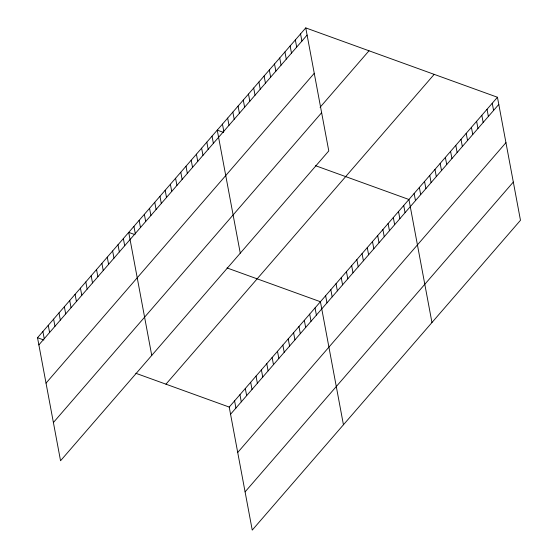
<?xml version="1.0" encoding="UTF-8"?>
<svg xmlns="http://www.w3.org/2000/svg" width="558" height="558" viewBox="0 0 558 558"><rect width="100%" height="100%" fill="white"/><g stroke="black" fill="none" stroke-linecap="round" stroke-linejoin="round"><path stroke-width="0.84" d="M305.756 27.9L328.781 150.932L60.55 460.748L37.526 337.716L305.756 27.9L497.45 97.252L520.475 220.284L252.244 530.1L229.219 407.068L497.45 97.252M38.872 344.893L307.102 35.077M46.028 383.123L314.259 73.307M320.069 107.317L369.012 50.785M53.401 422.518L321.631 112.702M165.956 384.183L434.187 74.367M230.559 414.245L498.789 104.43M237.715 452.475L505.946 142.66M245.088 491.87L513.318 182.054M223.57 132.427L217.243 130.14L240.268 253.172M315.528 165.698L408.93 199.492L431.955 322.524M135.05 234.667L128.724 232.379L151.748 355.411M227.015 267.938L320.418 301.732L343.442 424.764M37.526 337.716L43.852 340.003M135.817 373.274L229.219 407.068M492.24 103.265L493.586 110.442M487.036 109.277L488.376 116.455M481.826 115.297L483.172 122.474M476.623 121.309L477.962 128.486M471.412 127.322L472.759 134.499M466.209 133.334L467.548 140.511M460.999 139.347L462.345 146.524M455.795 145.366L457.135 152.543M450.585 151.378L451.931 158.556M445.382 157.391L446.721 164.568M440.171 163.403L441.517 170.581M434.968 169.423L436.307 176.6M429.758 175.435L431.104 182.612M424.554 181.448L425.894 188.625M419.344 187.46L420.69 194.637M414.141 193.48L415.48 200.657M403.727 205.504L405.066 212.682M398.517 211.517L399.863 218.694M393.313 217.529L394.652 224.707M388.103 223.549L389.449 230.726M382.9 229.561L384.239 236.738M377.689 235.574L379.035 242.751M372.486 241.586L373.825 248.763M367.276 247.606L368.622 254.783M362.072 253.618L363.411 260.795M356.862 259.63L358.208 266.808M351.659 265.643L352.998 272.82M346.448 271.662L347.794 278.84M300.553 33.912L301.892 41.09M341.245 277.675L342.584 284.852M295.342 39.925L296.689 47.102M336.035 283.687L337.381 290.864M290.139 45.944L291.478 53.122M330.831 289.7L332.17 296.877M284.929 51.957L286.275 59.134M325.621 295.719L326.967 302.896M279.725 57.969L281.065 65.147M274.515 63.982L275.861 71.159M315.054 307.925L316.393 315.103M269.312 70.001L270.651 77.178M309.683 314.119L311.029 321.296M264.101 76.014L265.448 83.191M304.319 320.32L305.665 327.497M258.898 82.026L260.237 89.203M298.955 326.514L300.302 333.691M253.688 88.038L255.034 95.216M293.592 332.714L294.938 339.892M248.484 94.058L249.824 101.235M288.228 338.908L289.567 346.086M243.274 100.07L244.62 107.248M282.864 345.102L284.203 352.279M238.071 106.083L239.41 113.26M232.86 112.095L234.207 119.273M277.5 351.303L278.84 358.48M227.657 118.108L228.996 125.285M272.137 357.497L273.476 364.674M222.447 124.127L223.793 131.304M266.766 363.69L268.112 370.868M261.402 369.891L262.748 377.069M212.033 136.152L213.379 143.329M256.038 376.085L257.384 383.262M206.83 142.164L208.169 149.342M250.675 382.279L252.021 389.456M201.619 148.184L202.966 155.361M245.311 388.48L246.657 395.657M196.416 154.196L197.755 161.374M239.947 394.673L241.286 401.851M191.206 160.209L192.552 167.386M234.583 400.867L235.922 408.044M186.002 166.221L187.342 173.398M180.792 172.241L182.138 179.418M175.589 178.253L176.928 185.43M170.378 184.266L171.725 191.443M165.175 190.278L166.514 197.455M159.965 196.29L161.311 203.468M154.761 202.31L156.101 209.487M149.551 208.322L150.897 215.5M144.348 214.335L145.687 221.512M139.137 220.347L140.483 227.524M133.934 226.367L135.273 233.544M123.36 238.573L124.706 245.75M117.996 244.774L119.342 251.951M112.632 250.967L113.978 258.145M107.269 257.161L108.608 264.339M101.905 263.362L103.244 270.539M96.541 269.556L97.88 276.733M91.177 275.75L92.516 282.927M85.806 281.95L87.153 289.128M80.443 288.144L81.789 295.322M75.079 294.338L76.425 301.515M69.715 300.539L71.061 307.716M64.351 306.733L65.698 313.91M58.988 312.933L60.327 320.111M53.624 319.127L54.963 326.304M48.26 325.321L49.599 332.498M42.896 331.522L44.235 338.699"/></g></svg>
